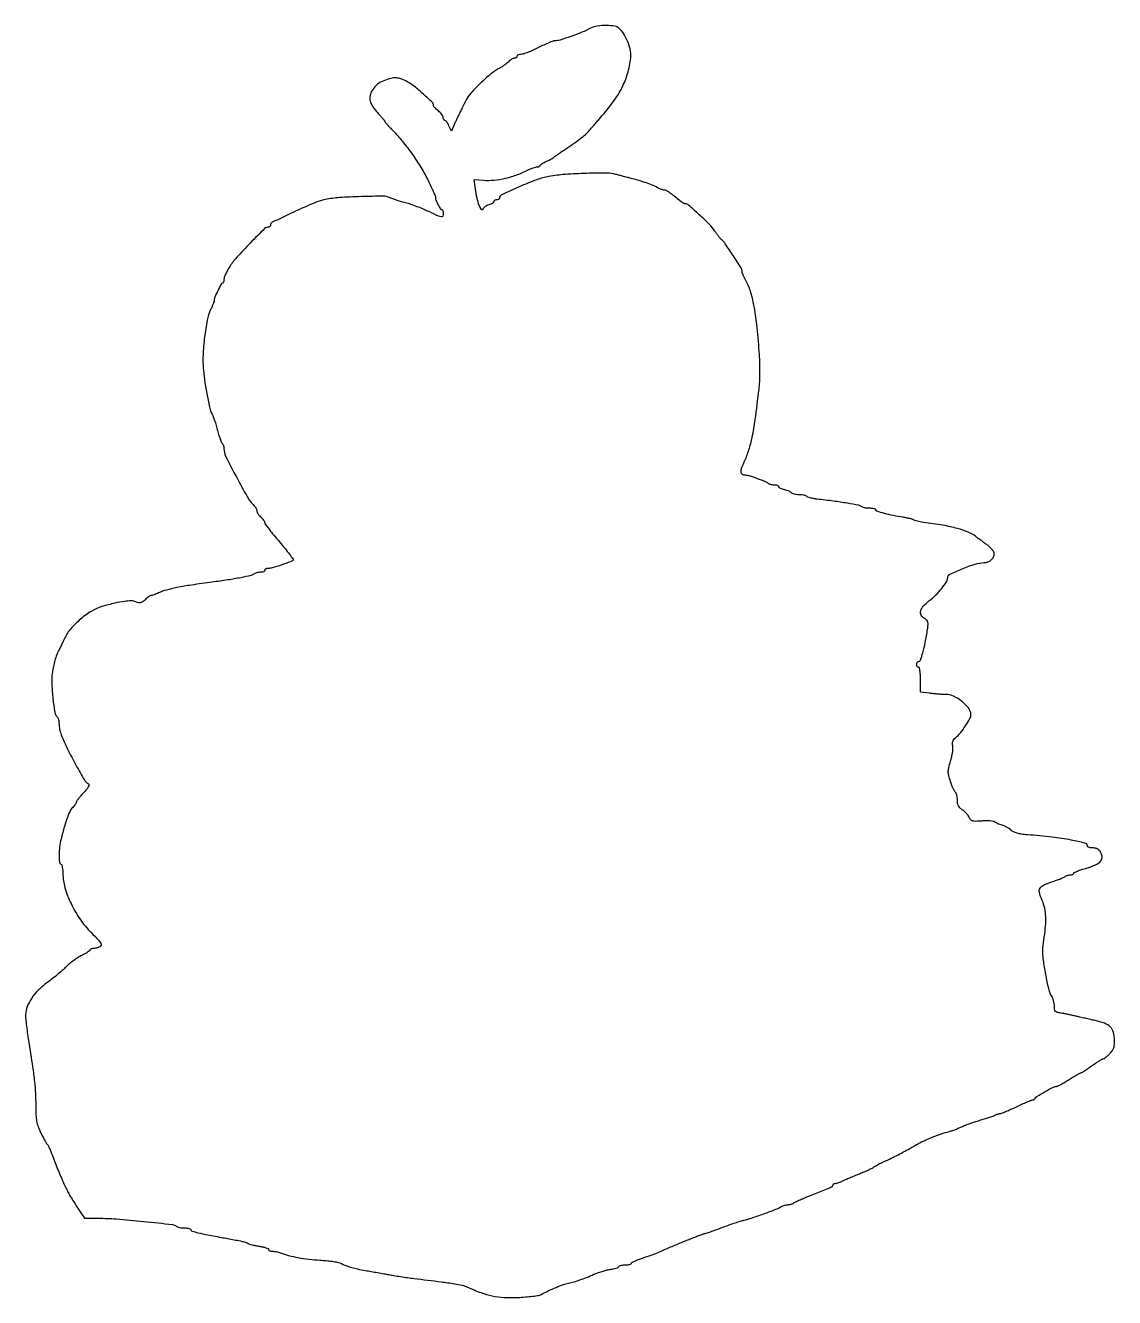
# Model space of a CAD drawing. Extents: x 0.9 to 48.4, y 0.9 to 56.4.
import ezdxf

# ---------------------------------------------------------------- set-up
doc = ezdxf.new("R2010")
doc.units = 0

msp = doc.modelspace()

# ---------------------------------------------------------------- linework, layer by layer
msp.add_lwpolyline([(25.569333, 56.261409, -0.023404), (25.185951, 56.082513, -0.012836), (24.701636, 55.897933, -0.010442), (24.237948, 55.745523, -0.074307), (24.004698, 55.710667, 0.091545), (23.930328, 55.696935, 0.007577), (23.746934, 55.623619, 0.009927), (23.529709, 55.527829, 0.007491), (23.29485, 55.414333, -0.010947), (23.055864, 55.300874, -0.01313), (22.826078, 55.205048, -0.011868), (22.629701, 55.134453, -0.080515), (22.528193, 55.118, 0.046089), (22.460754, 55.11177, 0.066028), (22.403757, 55.093129, 0.086096), (22.365282, 55.065678, 0.197329), (22.352, 55.033333, -0.133491), (22.343224, 55.001046, -0.100499), (22.318548, 54.973538, -0.087472), (22.281638, 54.955028, -0.072708), (22.238122, 54.948667, 0.096328), (22.184953, 54.938327, 0.038318), (22.118096, 54.905143, 0.036123), (22.049428, 54.857197, 0.037721), (21.989435, 54.8005, -0.040285), (21.916256, 54.732047, -0.01443), (21.801823, 54.646373, -0.014208), (21.67038, 54.559241, -0.016329), (21.540061, 54.483877, 0.051689), (21.198068, 54.252436, 0.017716), (20.753135, 53.851315, 0.016961), (20.343151, 53.426633, 0.067597), (20.139562, 53.128333, -0.001229), (20.084371, 53.018692, -0.000944), (20.02357, 52.899204, -0.000954), (19.966276, 52.787658, -0.00227), (19.923144, 52.705, 0.008644), (19.877616, 52.614972, 0.002457), (19.80997, 52.47349, 0.002474), (19.735149, 52.312953, 0.002617), (19.663329, 52.154667), (19.492856, 51.773667), (19.384838, 52.0065, 0.023435), (19.338277, 52.095665, 0.031904), (19.287671, 52.170939, 0.033089), (19.239856, 52.225255, 0.198241), (19.205743, 52.239333, -0.166264), (19.178629, 52.248606, -0.095321), (19.155545, 52.274834, -0.076239), (19.139942, 52.313962, -0.056878), (19.134667, 52.360188, 0.121673), (19.120393, 52.417974, 0.037659), (19.07249, 52.494451, 0.035158), (19.004004, 52.574912, 0.032218), (18.923, 52.64754, -0.020431), (18.841954, 52.716832, -0.026072), (18.77351, 52.787355, -0.025653), (18.723804, 52.850483, -0.155157), (18.711333, 52.889701, 0.20185), (18.652538, 53.029409, 0.009441), (18.271521, 53.388095, 0.016137), (17.872336, 53.727108, 0.046956), (17.569587, 53.924574, 0.031356), (17.293281, 54.048434, 0.079539), (17.078326, 54.092003, 0.075473), (16.853817, 54.067337, 0.026187), (16.542983, 53.966929, 0.07487), (16.268051, 53.811598, 0.079983), (16.058166, 53.585142, 0.088016), (15.944256, 53.324649, 0.121228), (15.945433, 53.070235, 0.064651), (15.985699, 52.967947, 0.020919), (16.070359, 52.828609, 0.020465), (16.178457, 52.679955, 0.021622), (16.296481, 52.543445, -0.005831), (16.410752, 52.419416, -0.008802), (16.507075, 52.308526, -0.004344), (16.585693, 52.213059, -0.171716), (16.594667, 52.1877, 0.178842), (16.604104, 52.16216, 0.003502), (16.697117, 52.05501, 0.007933), (16.809769, 51.931078, 0.005181), (16.943434, 51.791562, -0.024337), (17.35373, 51.329088, -0.016014), (17.781522, 50.760471, -0.015958), (18.17472, 50.161705, -0.023051), (18.479992, 49.606936, -0.004654), (18.601065, 49.354785, -0.006692), (18.703173, 49.129148, -0.003809), (18.785015, 48.937689, -0.09941), (18.796, 48.882982, 0.095354), (18.820161, 48.757444, 0.023197), (18.907881, 48.56447, 0.017016), (19.010235, 48.380219, 0.260488), (19.071167, 48.345327, -0.235061), (19.095514, 48.332894, -0.069969), (19.116013, 48.295119, -0.053772), (19.130031, 48.240234, -0.035668), (19.134667, 48.175333, -0.084195), (19.11481, 48.058248, -0.354442), (19.058394, 48.023382, -0.075968), (18.934898, 48.058806, -0.00312), (18.515498, 48.254832, 0.013048), (18.278025, 48.360133, 0.008276), (17.996317, 48.470932, 0.008311), (17.715922, 48.570608, 0.015194), (17.483667, 48.641068, -0.006344), (17.276211, 48.700015, -0.00659), (17.072943, 48.763498, -0.006376), (16.8986, 48.822951, -0.028306), (16.79882, 48.864902, 0.115909), (16.519383, 48.928507, 0.00558), (15.557315, 48.911052, 0.009645), (14.608241, 48.864899, 0.032438), (13.992141, 48.782638, 0.05091), (13.498162, 48.630202, 0.009036), (12.612774, 48.235745, 0.003376), (11.679205, 47.791732, 0.287581), (11.599333, 47.664348, -0.107657), (11.592545, 47.633185, -0.099582), (11.573308, 47.606661, -0.095701), (11.544559, 47.588877, -0.09104), (11.510735, 47.582667, 0.19689), (11.343202, 47.514035, 0.004344), (10.711969, 46.881662, 0.009754), (10.126057, 46.260618, 0.042931), (9.821165, 45.86037, 0.017066), (9.723998, 45.694929, 0.018943), (9.641896, 45.528815, 0.018645), (9.582929, 45.382823, 0.086863), (9.567333, 45.293726, -0.037033), (9.562607, 45.230003, -0.055745), (9.54833, 45.176211, -0.073126), (9.527425, 45.139428, -0.23098), (9.50264, 45.127333, 0.280198), (9.442712, 45.090889, 0.007563), (9.299416, 44.803761, 0.01262), (9.172228, 44.520881, 0.099652), (9.144, 44.380655, -0.08536), (9.136697, 44.33819, -0.007344), (9.098247, 44.234564, -0.009521), (9.047897, 44.111737, -0.007242), (8.988244, 43.97907, 0.061208), (8.836523, 43.5131, 0.018351), (8.720474, 42.77436, 0.019023), (8.656606, 41.988346, 0.033057), (8.671689, 41.334181, 0.016055), (8.738703, 40.784202, 0.011152), (8.848107, 40.167814, 0.007265), (8.970609, 39.600017, 0.102973), (9.057196, 39.412333, -0.074657), (9.088866, 39.352731, -0.005986), (9.146283, 39.183682, -0.007983), (9.209428, 38.979177, -0.006041), (9.272417, 38.752841, 0.009002), (9.336024, 38.529418, 0.012885), (9.401047, 38.333944, 0.008762), (9.461709, 38.174915, 0.160169), (9.496133, 38.134011, -0.136026), (9.523553, 38.10439, -0.043674), (9.546495, 38.048441, -0.039852), (9.562242, 37.978738, -0.035296), (9.567594, 37.904503, 0.115253), (9.641815, 37.588796, 0.006307), (10.109089, 36.675719, 0.008504), (10.593473, 35.794576, 0.066538), (10.876955, 35.423617, -0.037045), (10.926592, 35.366024, -0.034382), (10.968564, 35.300333, -0.036213), (10.997608, 35.236569, -0.088989), (11.006667, 35.186075, 0.10904), (11.018121, 35.134178, 0.035252), (11.056408, 35.064904, 0.03323), (11.111197, 34.991596, 0.031753), (11.176, 34.925, -0.027754), (11.24081, 34.859452, -0.030783), (11.295592, 34.789258, -0.03232), (11.334224, 34.7243, -0.118529), (11.345333, 34.678095, 0.16056), (11.365301, 34.617516, 0.004418), (11.534425, 34.393021, 0.008684), (11.742373, 34.131538, 0.005799), (11.989049, 33.839155, -0.006818), (12.232203, 33.549751, -0.01124), (12.428754, 33.297883, -0.004984), (12.585303, 33.083268, -0.366627), (12.581977, 33.043088, -0.109745), (12.465326, 32.968847, -0.006602), (12.070245, 32.831327, -0.008299), (11.677403, 32.707581, -0.072267), (11.49675, 32.681333, 0.053958), (11.438823, 32.675064, 0.07369), (11.389812, 32.656463, 0.093389), (11.356916, 32.628974, 0.173838), (11.345333, 32.596667, -0.213207), (11.330867, 32.564284, -0.080277), (11.28813, 32.536871, -0.061077), (11.225156, 32.518207, -0.041555), (11.1506, 32.512, 0.0351), (11.070146, 32.506345, 0.032865), (10.989442, 32.489477, 0.03455), (10.919871, 32.464802, 0.088122), (10.875433, 32.435325, -0.136636), (10.754845, 32.371022, -0.006502), (10.301952, 32.276716, -0.009819), (9.736723, 32.178145, -0.00582), (9.059333, 32.081734, 0.00435), (8.14828, 31.954798, 0.012383), (7.517072, 31.84521, 0.017544), (7.058035, 31.73688, 0.038415), (6.718204, 31.615279, -0.008522), (6.611183, 31.569604, -0.010645), (6.510271, 31.531038, -0.009019), (6.424811, 31.502174, -0.077073), (6.384995, 31.496, 0.135299), (6.348318, 31.48589, 0.01835), (6.280773, 31.442154, 0.02004), (6.203036, 31.382887, 0.015681), (6.123461, 31.312695, -0.030405), (6.013178, 31.221043, -0.100355), (5.927792, 31.181618, -0.116737), (5.841295, 31.181609, -0.04884), (5.730346, 31.219602, 0.105933), (5.528472, 31.263993, 0.035194), (5.224501, 31.24421, 0.025535), (4.810484, 31.166129, 0.009792), (4.243773, 31.017162, 0.06909), (3.798637, 30.821257, 0.037473), (3.313643, 30.469523, 0.037497), (2.887619, 30.050319, 0.070555), (2.624583, 29.64676, -0.003138), (2.571092, 29.534025, -0.001133), (2.493698, 29.37445, -0.001124), (2.408142, 29.200055, -0.001336), (2.326574, 29.035837, 0.033877), (2.248308, 28.84861, 0.016498), (2.172892, 28.60063, 0.016282), (2.111108, 28.336379, 0.022613), (2.074323, 28.096083, 0.036526), (2.057804, 27.605567, 0.018612), (2.105007, 26.990327, 0.013139), (2.187024, 26.408624, 0.15601), (2.290019, 26.208781, -0.100371), (2.321076, 26.161924, -0.033423), (2.346976, 26.083356, -0.031708), (2.364721, 25.990196, -0.031216), (2.370667, 25.89505, 0.031942), (2.377468, 25.788692, 0.017928), (2.398566, 25.660871, 0.017833), (2.429245, 25.532784, 0.027671), (2.465642, 25.42515, 0.018495), (2.745897, 24.79487, 0.012365), (3.110584, 24.094563, 0.007813), (3.477301, 23.454771, 0.120866), (3.653656, 23.275305, -0.297915), (3.675906, 23.227814, -0.090025), (3.649573, 23.148488, -0.04839), (3.573693, 23.036807, -0.016268), (3.442739, 22.889299, 0.009448), (3.324461, 22.759675, 0.013381), (3.224572, 22.639628, 0.009446), (3.146766, 22.536928, 0.155871), (3.133401, 22.496626, -0.126872), (3.123617, 22.460337, -0.020164), (3.084408, 22.397249, -0.021242), (3.030885, 22.32519, -0.017172), (2.967649, 22.25246, 0.074264), (2.851856, 22.083847, 0.025117), (2.734669, 21.809194, 0.018513), (2.607432, 21.420095, 0.007088), (2.458328, 20.870333, 0.032827), (2.395759, 20.536059, 0.029181), (2.37417, 20.182976, 0.024565), (2.388361, 19.877355, 0.234592), (2.455333, 19.769667, -0.174832), (2.488288, 19.72816, -0.029251), (2.515491, 19.628478, -0.02901), (2.534564, 19.502205, -0.022113), (2.541232, 19.362503, 0.069783), (2.629842, 18.746267, 0.041146), (2.895382, 18.050103, 0.039422), (3.291852, 17.366321, 0.044841), (3.775957, 16.784374, -0.005206), (4.082723, 16.46996, -0.054743), (4.191796, 16.327458, -0.20914), (4.20337, 16.240008, -0.202358), (4.147186, 16.170541, -0.029834), (4.077476, 16.138423, -0.022478), (3.997561, 16.111305, -0.022912), (3.919865, 16.092589, -0.047678), (3.857899, 16.086667, 0.045891), (3.807088, 16.081993, 0.065202), (3.763989, 16.068013, 0.084485), (3.734694, 16.047432, 0.196079), (3.724362, 16.023167, -0.233175), (3.70756, 15.990371, -0.015721), (3.61872, 15.928578, -0.019972), (3.503066, 15.859824, -0.013461), (3.366093, 15.790333, 0.031195), (3.20503, 15.701307, 0.016059), (3.014704, 15.571258, 0.015898), (2.826765, 15.424391, 0.023119), (2.671611, 15.282333, -0.01623), (2.506628, 15.127046, -0.007743), (2.285121, 14.937735, -0.007667), (2.047397, 14.746919, -0.010814), (1.829395, 14.584807, 0.043382), (1.472605, 14.281536, 0.046974), (1.183904, 13.928668, 0.051031), (0.987908, 13.561092, 0.081154), (0.908234, 13.214474, 0.040102), (0.910397, 13.080814, 0.004802), (0.94166, 12.786833, 0.005698), (0.986234, 12.437584, 0.004654), (1.041649, 12.065, -0.00198), (1.217211, 10.926471, -0.009635), (1.301693, 10.2791, -0.015359), (1.341469, 9.781593, -0.012267), (1.354667, 9.243719, 0.010857), (1.363761, 8.824949, 0.035754), (1.395422, 8.550618, 0.044059), (1.461725, 8.31512, 0.023834), (1.58188, 8.03879, 0.005778), (1.673035, 7.859062, 0.008073), (1.758956, 7.700686, 0.005244), (1.834237, 7.570331, 0.098786), (1.865628, 7.535333, -0.122049), (1.895303, 7.499024, -0.005909), (1.960879, 7.35621, -0.009335), (2.034233, 7.182697, -0.00657), (2.110495, 6.985, 0.004143), (2.24873, 6.621401, 0.006313), (2.375322, 6.3083, 0.006356), (2.509128, 6.000068, 0.004281), (2.669341, 5.6515, 0.009643), (2.77389, 5.43978, 0.013689), (2.875541, 5.256049, 0.009567), (3.011328, 5.035493, 0.002366), (3.242567, 4.67923), (3.479468, 4.318), (4.089234, 4.318587, -0.019863), (4.868902, 4.288353, -0.005868), (6.059398, 4.180661, -0.00173), (7.324505, 4.046811, -0.163706), (7.488767, 3.970799, 0.109591), (7.537885, 3.941382, 0.02821), (7.627646, 3.917031, 0.027335), (7.73574, 3.900268, 0.024802), (7.8486, 3.894667, -0.025795), (7.955665, 3.88914, -0.04084), (8.045926, 3.872268, -0.049324), (8.1098, 3.847861, -0.284103), (8.128, 3.818415, 0.330879), (8.170277, 3.761524, 0.012074), (8.445829, 3.685711, 0.013262), (8.859787, 3.594088, 0.003518), (9.525, 3.470108, -0.001694), (10.079565, 3.368842, -0.010426), (10.363755, 3.309797, -0.018664), (10.534586, 3.263798, -0.085711), (10.625667, 3.217377, 0.087199), (10.680863, 3.189449, 0.012443), (10.803599, 3.155539, 0.013835), (10.952314, 3.122751, 0.011405), (11.1125, 3.095826, -0.018183), (11.266623, 3.067767, -0.028357), (11.39653, 3.031374, -0.027414), (11.492959, 2.992338, -0.290623), (11.514667, 2.958146, 0.197284), (11.527132, 2.927783, 0.086112), (11.563238, 2.902014, 0.066042), (11.616728, 2.884515, 0.046102), (11.680016, 2.878667, -0.033947), (11.757252, 2.873417, -0.016919), (11.853924, 2.856865, -0.016712), (11.953308, 2.832878, -0.023582), (12.03985, 2.804449, 0.028591), (12.388766, 2.693684, 0.017274), (12.812543, 2.60084, 0.016206), (13.278909, 2.530963, 0.015254), (13.758333, 2.48972, -0.0097), (14.03162, 2.469265, -0.010997), (14.292659, 2.438821, -0.010269), (14.51271, 2.403619, -0.058118), (14.626167, 2.369109, 0.009667), (14.923856, 2.246031, 0.021868), (15.154568, 2.167269, 0.020591), (15.399553, 2.106258, 0.00768), (15.748, 2.040132, -0.000975), (15.992404, 1.997139, -0.000647), (16.272564, 1.946917, -0.000652), (16.544407, 1.897458, -0.001273), (16.760943, 1.857199, 0.006384), (16.98323, 1.818218, 0.002897), (17.27509, 1.772602, 0.002867), (17.583503, 1.728035, 0.003928), (17.861609, 1.6917, -0.001167), (19.048419, 1.543299, -0.00828), (19.622681, 1.460446, -0.016773), (19.967738, 1.392871, -0.051357), (20.193, 1.315825, 0.01972), (20.783187, 1.07133, 0.037254), (21.278196, 0.929611, 0.038473), (21.778005, 0.865561, 0.022605), (22.381038, 0.862337, 0.009183), (22.72273, 0.882254, 0.011556), (23.038128, 0.913803, 0.009775), (23.29966, 0.951288, 0.085005), (23.410333, 0.989383, -0.014397), (23.720899, 1.148048, -0.011714), (24.062025, 1.300427, -0.011594), (24.378204, 1.424332, -0.037231), (24.595667, 1.485893, 0.018124), (24.842632, 1.545725, 0.014495), (25.103974, 1.627405, 0.012855), (25.390204, 1.734365, 0.008548), (25.712876, 1.870949, -0.018663), (25.873977, 1.935332, -0.011988), (26.065135, 1.998447, -0.012049), (26.255486, 2.051298, -0.022046), (26.413252, 2.083714, 0.017335), (26.548754, 2.110228, 0.022621), (26.670379, 2.1443, 0.021087), (26.766925, 2.180699, 0.15485), (26.803873, 2.212454, -0.158375), (26.837417, 2.240885, -0.036061), (26.90912, 2.264396, -0.033859), (26.99967, 2.280599, -0.02735), (27.09833, 2.286, 0.025478), (27.193749, 2.290865, 0.040387), (27.274189, 2.30572, 0.048542), (27.331193, 2.3272, 0.285778), (27.347333, 2.353133, -0.276938), (27.367248, 2.386331, -0.012675), (27.490341, 2.448052, -0.018054), (27.647583, 2.51515, -0.011627), (27.834167, 2.581987, 0.002528), (28.029869, 2.648097, 0.002938), (28.215299, 2.713003, 0.002613), (28.371586, 2.769664, 0.017537), (28.448, 2.800905, -0.005154), (28.704982, 2.913474, -0.000961), (29.179029, 3.114255, -0.000827), (29.655341, 3.313988, -0.007385), (29.866167, 3.39835, 0.001662), (29.952883, 3.431903, 0.000969), (30.056667, 3.472689, 0.000969), (30.160441, 3.513937, 0.00164), (30.247167, 3.548933, -0.009754), (30.332435, 3.581743, -0.006473), (30.431449, 3.616196, -0.006516), (30.528502, 3.647166, -0.012611), (30.607, 3.668944, 0.02079), (30.705917, 3.698138, 0.003151), (30.900688, 3.765912, 0.003526), (31.129675, 3.849036, 0.003044), (31.369, 3.939489, -0.006059), (31.617641, 4.031754, -0.005628), (31.874619, 4.120336, -0.00562), (32.104924, 4.193972, -0.018838), (32.258, 4.234783, 0.024738), (32.593585, 4.328504, 0.006404), (33.123949, 4.512904, 0.005477), (33.646476, 4.708615, 0.040173), (33.886684, 4.82454, -0.037626), (33.954175, 4.857535, -0.025112), (34.035621, 4.885367, -0.025316), (34.117806, 4.904476, -0.044486), (34.187251, 4.910667, 0.040932), (34.251942, 4.915971, 0.033785), (34.319322, 4.931832, 0.035027), (34.379452, 4.955067, 0.073058), (34.421233, 4.982719, -0.072033), (34.479384, 5.021373, -0.005408), (34.652135, 5.101027, -0.007387), (34.861469, 5.191126, -0.005547), (35.094333, 5.284291, 0.002216), (35.670937, 5.510535, 0.014537), (35.956087, 5.633595, 0.022686), (36.118465, 5.718514, 0.26698), (36.152667, 5.778001, -0.16178), (36.160791, 5.802455, -0.095731), (36.183755, 5.823354, -0.077331), (36.218024, 5.837565, -0.058526), (36.2585, 5.842522, 0.063989), (36.313122, 5.849815, 0.01806), (36.395422, 5.874971, 0.01789), (36.487197, 5.910414, 0.018007), (36.576, 5.952256, -0.013854), (36.690284, 6.007269, -0.003724), (36.874715, 6.088193, -0.00377), (37.085654, 6.177001, -0.003893), (37.295667, 6.261655, 0.007101), (37.499469, 6.34533, 0.00813), (37.691748, 6.431207, 0.007443), (37.852303, 6.508999, 0.045201), (37.930667, 6.557739, -0.023873), (37.994177, 6.601097, -0.010315), (38.082538, 6.652947, -0.010179), (38.178994, 6.704354, -0.01329), (38.269333, 6.747186, 0.005729), (38.603901, 6.899659, 0.007419), (38.907004, 7.047537, 0.007636), (39.198269, 7.200661, 0.006754), (39.497, 7.368857, -0.00316), (39.668389, 7.466983, -0.00363), (39.833285, 7.558442, -0.00327), (39.97412, 7.634033, -0.020849), (40.047333, 7.668892, 0.001997), (40.117326, 7.699036, 0.000446), (40.23651, 7.751059, 0.000463), (40.374028, 7.811381, 0.000448), (40.513, 7.872644, -0.012611), (40.662506, 7.934252, -0.009124), (40.831948, 7.995605, -0.009226), (40.99516, 8.048014, -0.019771), (41.123205, 8.08108, 0.02208), (41.250091, 8.114473, 0.010688), (41.40931, 8.167743, 0.010577), (41.573095, 8.230403, 0.014964), (41.715871, 8.29356, -0.01752), (41.874473, 8.362751, -0.007394), (42.091893, 8.44497, -0.007305), (42.326993, 8.52606, -0.009461), (42.545, 8.593166, 0.005471), (42.750269, 8.654561, 0.006085), (42.946962, 8.71838, 0.005659), (43.113282, 8.776695, 0.031432), (43.200018, 8.814536, -0.022367), (43.263087, 8.843423, -0.019871), (43.331001, 8.867832, -0.020339), (43.393892, 8.884875, -0.056048), (43.439466, 8.89, 0.094429), (43.500194, 8.901572, 0.004882), (43.685726, 8.977048, 0.007608), (43.905254, 9.072813, 0.00544), (44.147999, 9.186333, -0.005292), (44.390563, 9.299856, -0.007436), (44.609528, 9.395619, -0.004685), (44.794674, 9.471299, -0.09495), (44.853995, 9.482667, 0.07315), (44.89047, 9.488032, 0.063637), (44.925773, 9.503762, 0.066247), (44.954619, 9.527022, 0.096666), (44.972111, 9.554481, -0.165689), (45.044408, 9.639822, -0.0066), (45.401963, 9.847574, -0.007991), (45.76002, 10.041871, -0.120882), (45.896405, 10.075333, 0.116652), (45.950155, 10.088047, 0.007617), (46.093029, 10.162381, 0.010739), (46.261686, 10.258155, 0.007792), (46.445378, 10.371667, -0.004726), (46.62664, 10.485219, -0.007011), (46.787743, 10.580952, -0.003496), (46.92551, 10.658948, -0.127729), (46.960366, 10.668, 0.13856), (46.994426, 10.677624, 0.004352), (47.118074, 10.755048, 0.008173), (47.26278, 10.850785, 0.005539), (47.424584, 10.964333, -0.006857), (47.587276, 11.077865, -0.009833), (47.734744, 11.173619, -0.006122), (47.860176, 11.249488, -0.133724), (47.901228, 11.260667, 0.143693), (47.938046, 11.271471, 0.01433), (48.014688, 11.32385, 0.017098), (48.103839, 11.39338, 0.012777), (48.197365, 11.47576, 0.039783), (48.316218, 11.604988, 0.076696), (48.38481, 11.727331, 0.066189), (48.419062, 11.876501, 0.023384), (48.429333, 12.096001, 0.068185), (48.383707, 12.429022, 0.128106), (48.247985, 12.662188, 0.106521), (47.99565, 12.826281, 0.038329), (47.582667, 12.948499, -0.001817), (47.376604, 12.993441, -0.001227), (47.141871, 13.046135, -0.001236), (46.915167, 13.098201, -0.002461), (46.736, 13.140745, 0.005778), (46.570003, 13.179001, 0.004309), (46.386089, 13.217497, 0.004356), (46.212088, 13.250781, 0.009878), (46.079833, 13.272197, -0.029774), (45.92557, 13.303518, -0.146165), (45.850624, 13.349479, -0.151188), (45.81453, 13.428118, -0.032561), (45.804667, 13.579424, 0.041056), (45.795093, 13.695814, 0.029026), (45.76618, 13.82381, 0.029446), (45.723889, 13.943718, 0.053316), (45.673647, 14.034712, -0.0775), (45.615139, 14.153903, -0.011778), (45.542134, 14.409639, -0.01295), (45.470337, 14.718188, -0.010888), (45.409927, 15.048384, -0.003726), (45.316259, 15.660997, -0.031607), (45.29371, 15.938497, -0.036113), (45.308125, 16.203664, -0.005682), (45.379997, 16.721667, 0.023441), (45.427157, 17.180791, 0.036011), (45.420564, 17.580187, 0.040403), (45.359465, 17.937714, 0.044026), (45.2426, 18.270185, -0.050292), (45.148902, 18.547796, -0.196865), (45.177807, 18.722734, -0.14878), (45.330135, 18.857119, -0.025545), (45.692886, 19.000503, 0.006746), (45.897845, 19.072736, 0.009155), (46.080737, 19.143807, 0.00656), (46.231099, 19.207746, 0.095038), (46.278497, 19.2405, -0.091482), (46.313287, 19.264906, -0.036359), (46.368158, 19.285347, -0.034454), (46.432108, 19.299315, -0.036555), (46.496111, 19.304, 0.043841), (46.555532, 19.30922, 0.063623), (46.605737, 19.324879, 0.083373), (46.639708, 19.347909, 0.204967), (46.651333, 19.375076, -0.290805), (46.673221, 19.409526, -0.011681), (46.815078, 19.472101, -0.017347), (46.995105, 19.539328, -0.011039), (47.208761, 19.605564, 0.026444), (47.575949, 19.731918, 0.090091), (47.788829, 19.86657, 0.156414), (47.877417, 20.022449, 0.141039), (47.863705, 20.208033, 0.061297), (47.797362, 20.336589, 0.098792), (47.709624, 20.422519, 0.093283), (47.591775, 20.47124, 0.049837), (47.4345, 20.488037, -0.033738), (47.361532, 20.493465, -0.051443), (47.299959, 20.508827, -0.066583), (47.257526, 20.530932, -0.244071), (47.244, 20.556991, 0.342209), (47.139053, 20.692372, 0.015889), (46.534613, 20.827633, 0.018983), (45.709169, 20.952739, 0.008783), (44.628642, 21.05558, -0.0169), (44.373149, 21.084089, -0.033886), (44.174761, 21.126926, -0.043404), (44.022613, 21.185443, -0.074162), (43.91066, 21.262359, 0.036906), (43.827357, 21.329207, 0.024458), (43.723012, 21.393694, 0.02464), (43.614879, 21.446649, 0.043194), (43.520351, 21.477951, -0.022366), (43.430898, 21.503497, -0.018742), (43.338546, 21.538298, -0.019151), (43.256476, 21.57655, -0.048223), (43.201038, 21.612148, 0.125719), (43.132862, 21.642354, 0.021669), (42.991466, 21.659922, 0.022395), (42.819777, 21.66602, 0.018366), (42.636399, 21.657577, -0.011209), (42.367766, 21.641353, -0.078484), (42.2378, 21.656859, -0.146042), (42.156681, 21.708331, -0.072078), (42.09005, 21.811958, 0.05071), (42.041016, 21.895864, 0.026867), (41.964822, 21.989336, 0.026444), (41.875798, 22.077454, 0.036859), (41.786855, 22.145593, -0.050198), (41.685176, 22.227876, -0.079851), (41.619315, 22.318062, -0.0762), (41.583142, 22.427472, -0.041822), (41.571333, 22.568407, 0.025739), (41.565597, 22.679761, 0.032455), (41.548364, 22.781483, 0.034129), (41.523405, 22.861901, 0.163445), (41.49314, 22.898332, -0.133554), (41.455327, 22.938785, -0.013313), (41.395988, 23.058698, -0.016002), (41.332586, 23.208284, -0.012053), (41.272211, 23.376396, -0.016222), (41.19337, 23.642305, -0.064637), (41.171921, 23.810683, -0.061717), (41.193658, 23.982744, -0.01395), (41.27434, 24.266696, 0.020896), (41.325931, 24.458351, 0.020996), (41.361248, 24.653338, 0.021366), (41.377555, 24.825435, 0.07455), (41.36677, 24.936175, -0.055944), (41.352494, 25.041966, -0.09049), (41.366755, 25.131396, -0.086778), (41.412351, 25.212579, -0.04784), (41.492687, 25.293712, 0.049659), (41.700924, 25.505544, 0.023275), (41.927943, 25.816215, 0.019703), (42.117679, 26.129101, 0.131548), (42.161307, 26.304255, 0.161124), (42.065266, 26.578394, 0.060019), (41.775642, 26.873295, 0.058784), (41.408321, 27.102104, 0.110361), (41.068654, 27.178, -0.012596), (40.917937, 27.181797, -0.006243), (40.727015, 27.193816, -0.006192), (40.529248, 27.211212, -0.009024), (40.355484, 27.231842), (39.962667, 27.285683), (39.962667, 27.824508, 0.014257), (39.956686, 28.0342, 0.024713), (39.938174, 28.20746, 0.022554), (39.91179, 28.33698, 0.343849), (39.878, 28.363333, -0.148195), (39.845712, 28.373118, -0.098894), (39.818204, 28.40064, -0.082425), (39.799657, 28.441781, -0.064853), (39.793333, 28.490333, -0.056959), (39.798885, 28.53891, -0.076307), (39.815303, 28.580027, -0.095369), (39.839594, 28.607589, -0.166062), (39.868125, 28.617333, 0.312929), (39.958766, 28.68022, 0.020176), (40.064517, 29.002193, 0.021843), (40.170572, 29.448463, 0.010506), (40.269304, 30.028405, 0.018838), (40.290869, 30.223753, 0.084991), (40.279758, 30.337586, 0.12455), (40.233943, 30.418595, 0.062589), (40.142211, 30.493272, -0.127735), (39.996769, 30.646771, -0.188956), (39.972848, 30.828529, -0.125655), (40.083929, 31.035459, -0.045864), (40.332123, 31.260483, 0.033856), (40.619092, 31.508391, 0.028504), (40.888059, 31.806762, 0.026616), (41.094502, 32.093861, 0.14352), (41.148, 32.2764, -0.288045), (41.240887, 32.424259, -0.01439), (41.787137, 32.668335, -0.021988), (42.353839, 32.873568, -0.074442), (42.741548, 32.934101, 0.091415), (42.906931, 32.965666, 0.09226), (43.049584, 33.054095, 0.097234), (43.145392, 33.183308, 0.115326), (43.177669, 33.331452, 0.129328), (43.157114, 33.405052, 0.037779), (43.089686, 33.502543, 0.035206), (42.994081, 33.604963, 0.031331), (42.881424, 33.697333, -0.002116), (42.753515, 33.790274, -0.001541), (42.612041, 33.89466, -0.001556), (42.478469, 33.994501, -0.003423), (42.377105, 34.071851, 0.067287), (42.044188, 34.264375, 0.031575), (41.572171, 34.424369, 0.023842), (40.938621, 34.563385, 0.0105), (40.089667, 34.689369, -0.013988), (39.9538, 34.710501, -0.016101), (39.825613, 34.738423, -0.015314), (39.719182, 34.768717, -0.084253), (39.666333, 34.795965, 0.085712), (39.61188, 34.82384, 0.013219), (39.494619, 34.857013, 0.014422), (39.352746, 34.8888, 0.012084), (39.200667, 34.914499, -0.013569), (38.775129, 34.98771, -0.017102), (38.386154, 35.079489, -0.009965), (38.060989, 35.175051, -0.32724), (38.015333, 35.23734, 0.29809), (37.997932, 35.263933, 0.04278), (37.93326, 35.285831, 0.037072), (37.843011, 35.301031, 0.023191), (37.735933, 35.306, -0.02471), (37.623073, 35.311581, -0.02724), (37.51498, 35.328281, -0.028097), (37.425208, 35.352541, -0.109427), (37.3761, 35.381851, 0.143577), (37.264989, 35.438415, 0.00472), (36.769611, 35.526633, 0.008448), (36.165628, 35.617852, 0.00521), (35.452401, 35.705721, -0.015576), (35.294368, 35.728525, -0.021204), (35.153739, 35.759509, -0.018717), (35.041871, 35.793709, -0.172454), (35.002904, 35.824942, 0.169516), (34.96766, 35.853523, 0.031752), (34.886612, 35.87701, 0.030766), (34.783973, 35.893265, 0.023893), (34.671, 35.898667, -0.025307), (34.557832, 35.904398, -0.032067), (34.454584, 35.921624, -0.033588), (34.372988, 35.946559, -0.164842), (34.336359, 35.976819, 0.122871), (34.301745, 36.010566, 0.027635), (34.227919, 36.04834, 0.027053), (34.135436, 36.08353, 0.023326), (34.035029, 36.110547, -0.027631), (33.938118, 36.137519, -0.039729), (33.856327, 36.172691, -0.045372), (33.798363, 36.210354, -0.229902), (33.782, 36.244061, 0.228667), (33.767594, 36.273913, 0.074089), (33.723968, 36.299105, 0.056427), (33.660099, 36.316304, 0.037593), (33.584444, 36.322, -0.027734), (33.504391, 36.326444, -0.029739), (33.427197, 36.339724, -0.031117), (33.362882, 36.359059, -0.108205), (33.326552, 36.382337, 0.100729), (33.203113, 36.464027, 0.008927), (32.852707, 36.598319, 0.010144), (32.499735, 36.71837, 0.076919), (32.326497, 36.745264, -0.138852), (32.191657, 36.783516, -0.241502), (32.132831, 36.880657, -0.105971), (32.158056, 37.058906, -0.020673), (32.283019, 37.360278, 0.031676), (32.476552, 37.857657, 0.027012), (32.617859, 38.402559, 0.016192), (32.747589, 39.170524, 0.003548), (32.918422, 40.499221, 0.018828), (32.946548, 40.836807, 0.01036), (32.956806, 41.251185, 0.009822), (32.949779, 41.701274, 0.009856), (32.925078, 42.150221, 0.007826), (32.818328, 43.328821, 0.020661), (32.693997, 44.166813, 0.02873), (32.537087, 44.791596, 0.051224), (32.32804, 45.278075, -0.01449), (32.268815, 45.392048, -0.016344), (32.218779, 45.504828, -0.015742), (32.182602, 45.602895, -0.080656), (32.173333, 45.659979, 0.141386), (32.133601, 45.79768, 0.003747), (31.787987, 46.3377, 0.006069), (31.444971, 46.851176, 0.068205), (31.280459, 47.032333, -0.043984), (31.228968, 47.083806, -0.009513), (31.14988, 47.181882, -0.009854), (31.062431, 47.299358, -0.009279), (30.977861, 47.422541, 0.050418), (30.751824, 47.699882, 0.011298), (30.310712, 48.122188, 0.006084), (29.840882, 48.541682, 0.17822), (29.69326, 48.597914, -0.084148), (29.66051, 48.603844, -0.028545), (29.61585, 48.622942, -0.027449), (29.568004, 48.650086, -0.0283), (29.523927, 48.682057, 0.003544), (29.204037, 48.939166, 0.015113), (29.007411, 49.085472, 0.022172), (28.87382, 49.170188, 0.130943), (28.794462, 49.191333, -0.056655), (28.747964, 49.196619, -0.021003), (28.684352, 49.214113, -0.020497), (28.615925, 49.239197, -0.023263), (28.552684, 49.268882, 0.019981), (28.30053, 49.389269, 0.013981), (28.007758, 49.505364, 0.013564), (27.696884, 49.609223, 0.014796), (27.389667, 49.692832, -0.002608), (27.205913, 49.738061, -0.001944), (27.00364, 49.789806, -0.001964), (26.813324, 49.84008, -0.004464), (26.67, 49.879918, 0.069195), (26.269331, 49.937147, 0.008605), (25.387278, 49.925234, 0.010992), (24.465336, 49.876606, 0.022702), (23.749, 49.790174, 0.047269), (23.215417, 49.648262, 0.014935), (22.450175, 49.338812, 0.007053), (21.683437, 48.98879, 0.289839), (21.59, 48.841143, -0.169386), (21.580267, 48.813238, -0.094553), (21.552694, 48.789486, -0.075184), (21.511581, 48.773424, -0.055648), (21.463, 48.768, 0.063559), (21.414443, 48.761803, 0.081496), (21.373306, 48.743603, 0.098464), (21.345781, 48.71662, 0.150892), (21.336, 48.684946, -0.193444), (21.321727, 48.649436, -0.056695), (21.275623, 48.611136, -0.047796), (21.209143, 48.576153, -0.035761), (21.13046, 48.550305, 0.051806), (21.047743, 48.520166, 0.045571), (20.969098, 48.472592, 0.048108), (20.905775, 48.415782, 0.09263), (20.869776, 48.358192, -0.587751), (20.800849, 48.348892, -0.072957), (20.708978, 48.518453, -0.034283), (20.613265, 48.848397, -0.020482), (20.542968, 49.25105), (20.488951, 49.658251), (20.886453, 49.626636, 0.044318), (21.351453, 49.630919, 0.032929), (21.858426, 49.71462, 0.031465), (22.375996, 49.870403, 0.030919), (22.873063, 50.090648, -0.02163), (22.969018, 50.135313, -0.019709), (23.071466, 50.173057, -0.020154), (23.165704, 50.199471, -0.058309), (23.232897, 50.207333, 0.045409), (23.284611, 50.21204, 0.065311), (23.328313, 50.226133, 0.085306), (23.357834, 50.246879, 0.199591), (23.368, 50.271332, -0.224551), (23.382887, 50.302809, -0.024645), (23.44883, 50.351698, -0.026312), (23.537756, 50.40453, -0.018274), (23.643167, 50.455049, 0.008701), (23.751635, 50.504503, 0.011037), (23.849939, 50.554099, 0.009188), (23.930114, 50.598703, 0.08414), (23.960667, 50.624124, -0.059486), (23.993898, 50.654651, -0.002397), (24.127354, 50.749802, -0.004176), (24.287186, 50.86062, -0.002942), (24.468667, 50.982657, 0.007512), (24.85573, 51.24811, 0.013803), (25.161377, 51.477472, 0.016866), (25.396614, 51.677669, 0.035393), (25.562157, 51.851422, -0.003803), (25.633527, 51.93649, -0.00108), (25.745764, 52.067646, -0.001088), (25.87315, 52.215203, -0.001152), (25.998785, 52.359422, 0.020911), (26.563575, 53.061961, 0.041551), (26.938016, 53.669603, 0.0472), (27.176865, 54.276611, 0.036816), (27.322571, 54.970596, 0.0858), (27.311404, 55.26564, 0.039665), (27.201898, 55.634897, 0.039526), (27.032324, 55.989015, 0.072087), (26.833804, 56.239833, 0.146278), (26.624575, 56.345285, 0.039843), (26.252116, 56.381417, 0.040817), (25.860143, 56.356089, 0.08452)], format="xyb", close=True)

doc.saveas('drawing.dxf')
